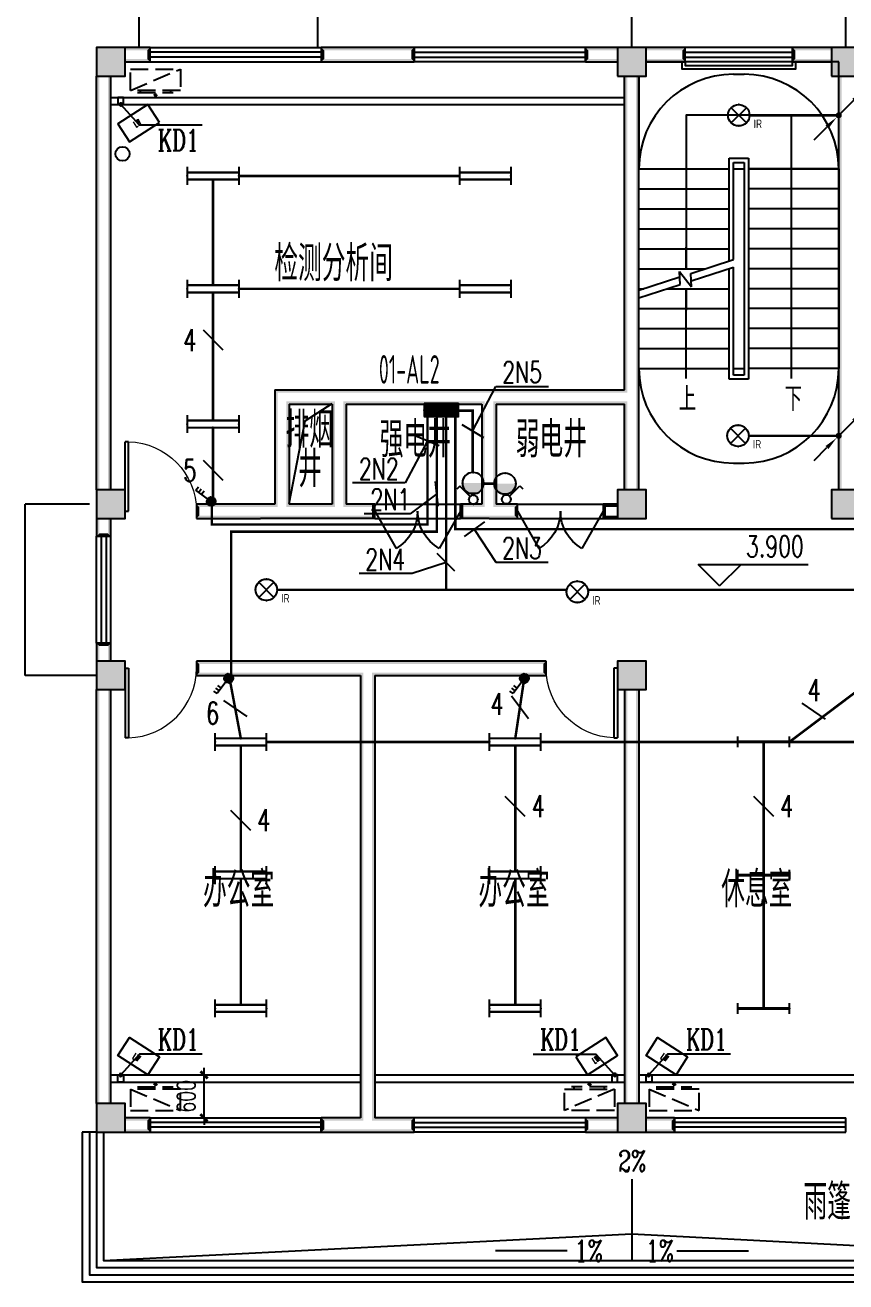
# Model space of a CAD drawing. Extents: x 6250600 to 6678662, y -692028 to -290561.
# Drawn here: x 6278412 to 6289912, y -453028 to -435415 of the extents above; entities that cross this region are included whole.
import ezdxf
from ezdxf.enums import TextEntityAlignment as Align

# ---------------------------------------------------------------- set-up
doc = ezdxf.new("R2010")
doc.units = 0
doc.header["$LTSCALE"] = 1000
doc.header["$MEASUREMENT"] = 0
doc.linetypes.add('DASH', pattern=[0.35, 0.25, -0.1])
doc.linetypes.add('DASHEDX2', pattern=[1.5, 1, -0.5])
doc.layers.get('0').update_dxf_attribs({"linetype": 'CONTINUOUS'})
doc.layers.get('Defpoints').update_dxf_attribs({"linetype": 'CONTINUOUS'})
for name, color, linetype in [('DIM-照明', 3, 'CONTINUOUS'), ('EQUIP-照明', 3, 'CONTINUOUS'), ('EQUIP-箱柜', 3, 'CONTINUOUS'), ('LWIRE', 4, 'CONTINUOUS'), ('PUB_HATCH', 8, 'CONTINUOUS'), ('SYST', 7, 'CONTINUOUS'), ('TEL_TEXT', 7, 'CONTINUOUS'), ('WIRE-照明', 1, 'CONTINUOUS'), ('建筑底图', 251, 'CONTINUOUS')]:
    doc.layers.add(name, color=color, linetype=linetype)
doc.styles.add('_TCH_AXIS', font='COMPLEX', dxfattribs={"bigfont": 'GBCBIG'})
doc.styles.add('_TCH_DIM', font='SIMPLEX', dxfattribs={"bigfont": 'GBCBIG'})
doc.styles.add('_TCH_DIM_T3_T3', font='SIMPLEX', dxfattribs={"width": 0.705882, "bigfont": 'GBCBIG'})
doc.styles.add('_TCH_LABEL', font='COMPLEX', dxfattribs={"bigfont": 'GBCBIG'})
doc.styles.add('_TEL_DIM', font='sceie.shx', dxfattribs={"width": 0.8, "height": 3.5, "bigfont": 'sceic.shx'})
doc.styles.add('DIM_FONT', font='SIMPLEX', dxfattribs={"width": 0.7, "bigfont": 'GBCBIG'})
doc.styles.add('SCEI', font='sceie.shx', dxfattribs={"width": 0.8, "height": 400, "bigfont": 'sceic.shx'})
doc.styles.add('schuco', font='sceie.shx', dxfattribs={"width": 0.7, "bigfont": 'sceic.shx'})
doc.styles.get("Standard").update_dxf_attribs({"font": 'GBENOR', "bigfont": 'GBCBIG'})
doc.dimstyles.new('_TCH_ARCH&&100$TCH&&100', dxfattribs={"dimtxt": 252.875, "dimasz": 100, "dimexe": 250, "dimexo": 300, "dimgap": 122.3125, "dimtad": 1, "dimdec": 0, "dimzin": 0, "dimdsep": 46, "dimtxsty": '_TCH_DIM_T3_T3', "dimblk": 'ARCHTICK', "dimcen": 0.09, "dimclrt": 7, "dimazin": 2, "dimtfac": 1, "dimtdec": 0, "dimtix": 1, "dimtmove": 2, "dimatfit": 3, "dimfxl": 0, "dimtolj": 1, "dimtzin": 0, "dimarcsym": 0})

# ---------------------------------------------------------------- blocks, each defined once
blk = doc.blocks.new('*X35')
at = {"color": 0}
for p, q in [((-250, 33), (-83, 200)), ((-250, 68), (-118, 200)), ((-250, 104), (-154, 200)), ((-250, 139), (-189, 200)), ((-250, 174), (-224, 200)), ((-247, 0), (-47, 200)), ((-212, 0), (-12, 200)), ((-177, 0), (23, 200)), ((-141, 0), (59, 200)), ((-106, 0), (94, 200)), ((-71, 0), (129, 200)), ((-35, 0), (165, 200)), ((0, 0), (200, 200)), ((35, 0), (235, 200)), ((71, 0), (250, 179)), ((106, 0), (250, 144)), ((141, 0), (250, 109)), ((177, 0), (250, 73)), ((212, 0), (250, 38)), ((247, 0), (250, 3))]:
    blk.add_line(p, q, dxfattribs=at)
blk = doc.blocks.new('$equip$00002943')
for p, q in [((-0.75, 0.6), (-0.75, 0)), ((0.75, 0.6), (-0.75, 0.6)), ((0.75, 0), (0.75, 0.6)), ((-0.75, 0), (0.75, 0))]:
    blk.add_line(p, q)
for points, const_width in [([(-0.75, 0.3), (0.75, 0.3)], 0.6), ([(-0.75, 0.6), (-0.75, 0), (0.75, 0), (0.75, 0.6), (-0.75, 0.6), (-0.75, 0)], 0.0667)]:
    blk.add_lwpolyline(points, dxfattribs=dict(const_width=const_width))
for p in [(0, 0.6), (-0.75, 0.3), (0, 0), (0.75, 0.3)]:
    blk.add_point(p)
at = {"xscale": 0.00300000000061118, "yscale": 0.00300000000061118, "zscale": 0.00300000000061118}
blk.add_blockref('*X35', (0, 0), dxfattribs=at)
at = {"color": 7, "style": '_TEL_DIM', "flags": 1}
for tag in ['A', 'REMARK']:
    blk.add_attdef(tag, text='', height=0.00002, dxfattribs=at).set_placement((0, 0), align=Align.MIDDLE_CENTER)
blk = doc.blocks.new('$equip$00001160')
for p, q in [((-1.2, 0.417), (-1.2, -0.417)), ((-1.2, 0.167), (1.2, 0.167)), ((1.2, 0.417), (1.2, -0.417)), ((-1.2, -0.167), (1.2, -0.167))]:
    blk.add_line(p, q)
at = {"const_width": 0.1}
for points in [[(-1.2, 0.167), (1.2, 0.167)], [(-1.2, -0.167), (1.2, -0.167)]]:
    blk.add_lwpolyline(points, dxfattribs=at)
at = {"layer": 'EQUIP-照明'}
for p in [(-1.2, 0), (0, 0.167), (1.2, 0), (0, -0.167)]:
    blk.add_point(p, dxfattribs=at)
at = {"layer": 'EQUIP-照明', "flags": 9}
blk.add_attdef('A', (0, 0), '', height=0.00002, dxfattribs=at)
blk = doc.blocks.new('$equip$00001964')
for p, q in [((0.147, 0.356), (0.625, 0.833)), ((0.399, 0.607), (0.54, 0.466)), ((0.512, 0.72), (0.653, 0.579)), ((0.625, 0.833), (0.766, 0.692))]:
    blk.add_line(p, q)
blk.add_circle((0, 0.208), 0.208)
for p in [(-0.208, 0.208), (0, 0.417), (0, 0), (0.208, 0.208)]:
    blk.add_point(p)
for points in [[(-0.18, 0.313), (0.18, 0.313), (-0.208, 0.208), (0.208, 0.208)], [(-0.18, 0.104), (0.18, 0.104), (-0.208, 0.208), (0.208, 0.208)], [(-0.104, 0.389), (0.104, 0.389), (-0.18, 0.313), (0.18, 0.313)], [(-0.104, 0.028), (0.104, 0.028), (-0.18, 0.104), (0.18, 0.104)], [(0, 0.417), (0, 0.417), (-0.104, 0.389), (0.104, 0.389)], [(0, 0), (0, 0), (-0.104, 0.028), (0.104, 0.028)]]:
    blk.add_solid(points)
at = {"layer": 'TEL_TEXT', "style": '_TEL_DIM', "flags": 1}
blk.add_attdef('A', text='', height=0.00002, dxfattribs=at).set_placement((0, 0), align=Align.MIDDLE_CENTER)
blk = doc.blocks.new('$equip$00002530')
for p, q in [((-0.354, 0.354), (0.354, -0.354)), ((0.354, 0.354), (-0.354, -0.354))]:
    blk.add_line(p, q)
at = {"const_width": 0.0667}
blk.add_lwpolyline([(0, 0.5, -1), (0, -0.5, -1), (0, 0.5, -2.479085)], format="xyb", dxfattribs=at)
blk.add_circle((0, 0), 0.5)
for p in [(-0.5, 0), (0, 0.5), (0.5, 0), (0, -0.5)]:
    blk.add_point(p)
at = {"color": 7, "style": '_TEL_DIM', "flags": 1}
blk.add_attdef('A', text='', height=0.00002, dxfattribs=at).set_placement((0, 0), align=Align.MIDDLE_CENTER)
at = {"color": 7, "style": '_TEL_DIM'}
blk.add_attdef('$TEXT$', text='', height=0.4, dxfattribs=at).set_placement((0.887, -0.396), align=Align.MIDDLE_CENTER)
blk = doc.blocks.new('$TelecSys$00000081')
for p, q in [((0.104, 0.104), (0.104, 0.104)), ((-1.15, -1.15), (-0.55, -0.55)), ((-0.104, -0.104), (-0.104, -0.104))]:
    blk.add_line(p, q)
at = {"const_width": 0.142}
blk.add_lwpolyline([(0.071, 0, 1), (-0.071, 0, 1)], format="xyb", close=True, dxfattribs=at)
blk.add_solid([(-0.62, -0.48), (-0.48, -0.62), (-0.1, -0.1)])
at = {"width": 0.8, "flags": 9}
blk.add_attdef('A', (0, 0), '', height=0.00002, rotation=180, dxfattribs=at)
blk = doc.blocks.new('$equip$00002829')
at = {"const_width": 0.0667}
blk.add_lwpolyline([(0.5, -0.005, -1.005334), (-0.5, 0, -0.989417), (0.5, 0, 0.846101)], format="xyb", dxfattribs=at)
blk.add_circle((0, 0), 0.5)
for p in [(0, 0.495), (0.5, 0), (-0.5, -0.005), (0, -0.505)]:
    blk.add_point(p)
for points in [[(0.433, -0.25), (-0.433, -0.25), (0.5, 0), (-0.5, 0)], [(0.25, -0.433), (-0.25, -0.433), (0.433, -0.25), (-0.433, -0.25)], [(0, -0.5), (0, -0.5), (0.25, -0.433), (-0.25, -0.433)]]:
    blk.add_solid(points)
at = {"color": 7, "style": '_TEL_DIM', "flags": 1}
for tag in ['A', 'REMARK']:
    blk.add_attdef(tag, text='', height=0.00002, dxfattribs=at).set_placement((0, 0), align=Align.MIDDLE_CENTER)
blk = doc.blocks.new('$equip$00001222')
for p, q in [((0.147, 0.356), (0.625, 0.833)), ((0.625, 0.833), (0.766, 0.692))]:
    blk.add_line(p, q)
blk.add_circle((0, 0.208), 0.208)
at = {"layer": 'EQUIP-照明'}
for p in [(-0.208, 0.208), (0, 0.417), (0, 0), (0.208, 0.208)]:
    blk.add_point(p, dxfattribs=at)
at = {"layer": 'EQUIP-照明', "flags": 9}
blk.add_attdef('A', (0, 0), '', height=0.00002, dxfattribs=at)
blk = doc.blocks.new('$TELECSYS$00000095')
blk.add_line((0.4, 0.4), (-0.4, -0.4))
at = {"width": 0.8}
blk.add_attdef('N', text='', height=1, dxfattribs=at).set_placement((-0.017, 1.056), align=Align.MIDDLE)
blk = doc.blocks.new('$TelecSys$00000152')
blk.add_blockref('$TELECSYS$00000095', (0, 0))
at = {"style": '_TEL_DIM', "width": 0.7}
blk.add_attdef('N', text='', height=0.875, dxfattribs=at).set_placement((-0.015, 0.924), align=Align.MIDDLE)
blk = doc.blocks.new('$TelecSys$00000079')
for p, q in [((0.7, 0.7), (0, 0)), ((0.104, 0.104), (0.104, 0.104)), ((-0.104, -0.104), (-0.104, -0.104))]:
    blk.add_line(p, q)
at = {"const_width": 0.142}
blk.add_lwpolyline([(-0.071, 0, 1), (0.071, 0, 1)], format="xyb", close=True, dxfattribs=at)
blk.add_solid([(0.63, 0.77), (0.77, 0.63), (1.15, 1.15)])
at = {"width": 0.8, "flags": 9}
blk.add_attdef('A', (0, 0), '', height=0.00002, dxfattribs=at)
blk = doc.blocks.new('A$C2E081725')
at = {"linetype": 'DASH'}
for p, q in [((700, 94), (0, 394)), ((600, 64), (100, 64)), ((138, 94), (138, 64)), ((350, 8), (327, 39)), ((350, 49), (350, 0)), ((350, 8), (373, 39)), ((563, 94), (563, 64))]:
    blk.add_line(p, q, dxfattribs=at)
blk.add_lwpolyline([(0, 394), (0, 94), (700, 94), (700, 394)], close=True, dxfattribs=at)
blk = doc.blocks.new('_ArchTick')
at = {"color": 0, "linetype": 'ByBlock', "const_width": 0.4}
blk.add_lwpolyline([(-0.5, -0.5), (0.5, 0.5)], dxfattribs=at)
blk = doc.blocks.new('*D130')
at = {"layer": 'Defpoints', "color": 0, "transparency": 16777216}
for p in [(6280645, -450128), (6280918, -450128), (6280645, -450728)]:
    blk.add_point(p, dxfattribs=at)
at = {"layer": '建筑底图', "color": 0, "lineweight": -2, "transparency": 16777216}
for p, q in [((6280918, -450128), (6280918, -450028)), ((6280918, -450728), (6280918, -450128)), ((6280945, -450128), (6281168, -450128)), ((6280918, -450728), (6280918, -450828)), ((6280945, -450728), (6281168, -450728))]:
    blk.add_line(p, q, dxfattribs=at)
at = {"layer": '建筑底图', "color": 0, "lineweight": -2, "transparency": 16777216, "xscale": 100, "yscale": 100, "zscale": 100}
for p, rotation in [((6280918, -450128), 270), ((6280918, -450728), 90)]:
    blk.add_blockref('_ArchTick', p, dxfattribs=dict(at, rotation=rotation))
at = {"layer": '建筑底图', "color": 7, "transparency": 16777216, "insert": (6280669, -450428), "char_height": 252.9, "attachment_point": 5, "rotation": 90, "style": '_TCH_DIM_T3_T3'}
blk.add_mtext('\\A1;600', dxfattribs=at)
blk = doc.blocks.new('$TCHSYS$WIN2D')
for p, q in [((-0.5, 0.5), (0.5, 0.5)), ((-0.5, 0.5), (-0.5, -0.5)), ((0.5, 0.5), (0.5, -0.5)), ((0.5, 0.167), (-0.5, 0.167)), ((0.5, -0.167), (-0.5, -0.167)), ((-0.5, -0.5), (0.5, -0.5))]:
    blk.add_line(p, q)
blk = doc.blocks.new('_FZH')
blk.add_lwpolyline([(-0.5, -0.5), (0.5, -0.5), (0.5, 0.5), (-0.5, 0.5)], close=True)
at = {"layer": 'PUB_HATCH'}
blk.add_solid([(-0.5, -0.5), (0.5, -0.5), (-0.5, 0.5), (0.5, 0.5)], dxfattribs=at)
blk = doc.blocks.new('$WINLIB2D$00000001')
at = {"color": 0}
for points in [[(-0.5, 0.5), (-0.5, -0.5)], [(-0.5, 0.5), (0.5, 0.5)], [(0.5, -0.5), (0.5, 0.5)], [(0.5, 0.1667), (-0.5, 0.1667)], [(0.5, -0.1667), (-0.5, -0.1667)], [(-0.5, -0.5), (0.5, -0.5)]]:
    blk.add_lwpolyline(points, dxfattribs=at)
blk = doc.blocks.new('$DorLib2D$00000231')
at = {"color": 0}
for p, q in [((-0.5, 0), (-0.25, 0.433)), ((0.5, 0), (0.25, 0.433))]:
    blk.add_line(p, q, dxfattribs=at)
for centre, start, end in [((-0.5, 0), 0, 60), ((0.5, 0), 120, 180)]:
    blk.add_arc(centre, 0.5, start, end, dxfattribs=at)
blk = doc.blocks.new('$DorLib2D$00000001')
for p, q in [((0.45, 0.975), (0.5, 0.975)), ((0.45, 0), (0.45, 0.975)), ((0.5, 0), (0.5, 0.975)), ((0.5, 0), (0.45, 0))]:
    blk.add_line(p, q)
at = {"lineweight": 13}
blk.add_arc((0.475, 0), 0.975, 91.4693, 180, dxfattribs=at)
blk = doc.blocks.new('$equip$00001159')
for p, q in [((-1.2, 0.25), (-1.2, -0.25)), ((-1.2, 0), (1.2, 0)), ((1.2, 0.25), (1.2, -0.25))]:
    blk.add_line(p, q)
at = {"const_width": 0.14}
blk.add_lwpolyline([(-1.2, 0), (1.2, 0)], dxfattribs=at)
at = {"layer": 'EQUIP-照明'}
for p in [(-1.2, 0), (0, 0), (1.2, 0)]:
    blk.add_point(p, dxfattribs=at)
at = {"layer": 'EQUIP-照明', "flags": 9}
blk.add_attdef('A', (0, 0), '', height=0.00002, dxfattribs=at)

msp = doc.modelspace()

# ---------------------------------------------------------------- hatches: boundary and pattern name
at = {"layer": '建筑底图'}
for points in [[(6279811.8, -435728.5), (6279411.8, -435728.5), (6279451.8, -435768.5), (6279771.8, -435768.5)], [(6279411.8, -435728.5), (6279411.8, -436128.5), (6279451.8, -436088.5), (6279451.8, -435768.5)], [(6279811.8, -436128.5), (6279811.8, -435728.5), (6279771.8, -435768.5), (6279771.8, -436088.5)], [(6279811.8, -435728.5), (6279811.8, -435768.5), (6280121.8, -435768.5), (6280161.8, -435728.5)], [(6280161.8, -435928.5), (6280161.8, -435728.5), (6280121.8, -435768.5), (6280121.8, -435888.5)], [(6283862.1, -435728.5), (6282561.8, -435728.5), (6282601.8, -435768.5), (6283822.1, -435768.5)], [(6282561.8, -435728.5), (6282561.8, -435928.5), (6282601.8, -435888.5), (6282601.8, -435768.5)], [(6283862.1, -435928.5), (6283862.1, -435728.5), (6283822.1, -435768.5), (6283822.1, -435888.5)], [(6286711.8, -435768.5), (6286711.8, -435728.5), (6286262.1, -435728.5), (6286302.1, -435768.5)], [(6286262.1, -435728.5), (6286262.1, -435928.5), (6286302.1, -435888.5), (6286302.1, -435768.5)], [(6287111.8, -435728.5), (6286711.8, -435728.5), (6286751.8, -435768.5), (6287071.8, -435768.5)], [(6286711.8, -435728.5), (6286711.8, -436128.5), (6286751.8, -436088.5), (6286751.8, -435768.5)], [(6287111.8, -436128.5), (6287111.8, -435728.5), (6287071.8, -435768.5), (6287071.8, -436088.5)], [(6287111.8, -435728.5), (6287111.8, -435768.5), (6287621.8, -435768.5), (6287661.8, -435728.5)], [(6287661.8, -435928.5), (6287661.8, -435728.5), (6287621.8, -435768.5), (6287621.8, -435888.5)], [(6289711.8, -435768.5), (6289711.8, -435728.5), (6289161.8, -435728.5), (6289201.8, -435768.5)], [(6289161.8, -435728.5), (6289161.8, -435928.5), (6289201.8, -435888.5), (6289201.8, -435768.5)], [(6290111.8, -435728.5), (6289711.8, -435728.5), (6289751.8, -435768.5), (6290071.8, -435768.5)], [(6289711.8, -435728.5), (6289711.8, -436128.5), (6289751.8, -436088.5), (6289751.8, -435768.5)], [(6279811.8, -435888.5), (6279811.8, -435928.5), (6280161.8, -435928.5), (6280121.8, -435888.5)], [(6282561.8, -435928.5), (6283862.1, -435928.5), (6283822.1, -435888.5), (6282601.8, -435888.5)], [(6286711.8, -435928.5), (6286711.8, -435888.5), (6286302.1, -435888.5), (6286262.1, -435928.5)], [(6287111.8, -435888.5), (6287111.8, -435928.5), (6287661.8, -435928.5), (6287621.8, -435888.5)], [(6289711.8, -435928.5), (6289711.8, -435888.5), (6289201.8, -435888.5), (6289161.8, -435928.5)], [(6279411.8, -436128.5), (6279811.8, -436128.5), (6279771.8, -436088.5), (6279451.8, -436088.5)], [(6286711.8, -436128.5), (6287111.8, -436128.5), (6287071.8, -436088.5), (6286751.8, -436088.5)], [(6289711.8, -436128.5), (6290111.8, -436128.5), (6290071.8, -436088.5), (6289751.8, -436088.5)], [(6279451.8, -436128.5), (6279411.8, -436128.5), (6279411.8, -441928.5), (6279451.8, -441928.5)], [(6279611.8, -436128.5), (6279571.8, -436128.5), (6279571.8, -441928.5), (6279611.8, -441928.5)], [(6286851.8, -436128.5), (6286811.8, -436128.5), (6286811.8, -440528.4), (6286851.8, -440568.4)], [(6287011.8, -436128.5), (6286971.8, -436128.5), (6286971.8, -440628.4), (6287011.8, -440628.4)], [(6289851.8, -436128.5), (6289811.8, -436128.5), (6289811.8, -439528.5), (6289851.8, -439528.5)], [(6289811.8, -441928.5), (6289851.8, -441928.5), (6289851.8, -439528.5), (6289811.8, -439528.5)], [(6281911.8, -440528.4), (6281911.8, -442128.5), (6281951.8, -442168.5), (6281951.8, -440568.4)], [(6281911.8, -440528.4), (6282811.8, -440528.4), (6282811.8, -440568.4), (6281951.8, -440568.4)], [(6282811.8, -440528.4), (6284911.8, -440528.4), (6284911.8, -440568.4), (6282811.8, -440568.4)], [(6284911.8, -440528.4), (6286811.8, -440528.4), (6286851.8, -440568.4), (6284911.8, -440568.4)], [(6286971.8, -441928.5), (6287011.8, -441928.5), (6287011.8, -440628.4), (6286971.8, -440628.4)], [(6282111.8, -440728.4), (6282111.8, -442128.5), (6282071.8, -442168.5), (6282071.8, -440688.4)], [(6282111.8, -440728.4), (6282711.8, -440728.4), (6282751.8, -440688.4), (6282071.8, -440688.4)], [(6282711.8, -440728.4), (6282711.8, -442128.5), (6282751.8, -442168.5), (6282751.8, -440688.4)], [(6282911.8, -440728.4), (6284811.8, -440728.4), (6284851.8, -440688.4), (6282871.8, -440688.4)], [(6282911.8, -440728.4), (6282911.8, -442128.5), (6282871.8, -442168.5), (6282871.8, -440688.4)], [(6284811.8, -440728.4), (6284811.8, -442128.5), (6284851.8, -442168.5), (6284851.8, -440688.4)], [(6285011.8, -440728.4), (6286811.8, -440728.4), (6286851.8, -440688.4), (6284971.8, -440688.4)], [(6285011.8, -440728.4), (6285011.8, -442128.5), (6284971.8, -442168.5), (6284971.8, -440688.4)], [(6286811.8, -441928.5), (6286851.8, -441928.5), (6286851.8, -440688.4), (6286811.8, -440728.4)], [(6279811.8, -441928.5), (6279411.8, -441928.5), (6279451.8, -441968.5), (6279771.8, -441968.5)], [(6279411.8, -441928.5), (6279411.8, -442328.5), (6279451.8, -442288.5), (6279451.8, -441968.5)], [(6279811.8, -442328.5), (6279811.8, -441928.5), (6279771.8, -441968.5), (6279771.8, -442288.5)], [(6287111.8, -441928.5), (6286711.8, -441928.5), (6286751.8, -441968.5), (6287071.8, -441968.5)], [(6286711.8, -441928.5), (6286711.8, -442328.5), (6286751.8, -442288.5), (6286751.8, -441968.5)], [(6287111.8, -442328.5), (6287111.8, -441928.5), (6287071.8, -441968.5), (6287071.8, -442288.5)], [(6290111.8, -441928.5), (6289711.8, -441928.5), (6289751.8, -441968.5), (6290071.8, -441968.5)], [(6289711.8, -441928.5), (6289711.8, -442328.5), (6289751.8, -442288.5), (6289751.8, -441968.5)], [(6281711.8, -442128.5), (6280811.8, -442128.5), (6280851.8, -442168.5), (6281711.8, -442168.5)], [(6280811.8, -442128.5), (6280811.8, -442328.5), (6280851.8, -442288.5), (6280851.8, -442168.5)], [(6281911.8, -442128.5), (6281711.8, -442128.5), (6281711.8, -442168.5), (6281951.8, -442168.5)], [(6282711.8, -442128.5), (6282111.8, -442128.5), (6282071.8, -442168.5), (6282751.8, -442168.5)], [(6283311.9, -442128.5), (6282911.8, -442128.5), (6282871.8, -442168.5), (6283311.9, -442168.5)], [(6283311.9, -442328.5), (6283311.9, -442128.5), (6283271.9, -442128.5), (6283271.9, -442328.5)], [(6284811.8, -442128.5), (6284511.9, -442128.5), (6284511.9, -442168.5), (6284851.8, -442168.5)], [(6284511.9, -442328.5), (6284511.9, -442128.5), (6284551.9, -442128.5), (6284551.9, -442328.5)], [(6285311.9, -442128.5), (6285011.8, -442128.5), (6284971.8, -442168.5), (6285271.9, -442168.5)], [(6285311.9, -442328.5), (6285311.9, -442128.5), (6285271.9, -442168.5), (6285271.9, -442288.5)], [(6286711.8, -442168.5), (6286711.8, -442128.5), (6286511.9, -442128.5), (6286551.9, -442168.5)], [(6286511.9, -442128.5), (6286511.9, -442328.5), (6286551.9, -442288.5), (6286551.9, -442168.5)], [(6279411.8, -442328.5), (6279811.8, -442328.5), (6279771.8, -442288.5), (6279451.8, -442288.5)], [(6279451.8, -442328.5), (6279411.8, -442328.5), (6279411.8, -442578.5), (6279451.8, -442538.5)], [(6279611.8, -442328.5), (6279571.8, -442328.5), (6279571.8, -442538.5), (6279611.8, -442578.5)], [(6280811.8, -442328.5), (6281711.8, -442328.5), (6281711.8, -442288.5), (6280851.8, -442288.5)], [(6282011.8, -442328.5), (6281711.8, -442328.5), (6281711.8, -442288.5), (6282011.8, -442288.5)], [(6282811.8, -442328.5), (6282011.8, -442328.5), (6282011.8, -442288.5), (6282811.8, -442288.5)], [(6283311.9, -442328.5), (6282811.8, -442328.5), (6282811.8, -442288.5), (6283311.9, -442288.5)], [(6284911.8, -442328.5), (6284511.9, -442328.5), (6284511.9, -442288.5), (6284911.8, -442288.5)], [(6284911.8, -442328.5), (6285311.9, -442328.5), (6285271.9, -442288.5), (6284911.8, -442288.5)], [(6286711.8, -442328.5), (6286711.8, -442288.5), (6286551.9, -442288.5), (6286511.9, -442328.5)], [(6286711.8, -442328.5), (6287111.8, -442328.5), (6287071.8, -442288.5), (6286751.8, -442288.5)], [(6289711.8, -442328.5), (6290111.8, -442328.5), (6290071.8, -442288.5), (6289751.8, -442288.5)], [(6279411.8, -442578.5), (6279611.8, -442578.5), (6279571.8, -442538.5), (6279451.8, -442538.5)], [(6279611.8, -444078.5), (6279411.8, -444078.5), (6279451.8, -444118.5), (6279571.8, -444118.5)], [(6279411.8, -444328.5), (6279451.8, -444328.5), (6279451.8, -444118.5), (6279411.8, -444078.5)], [(6279571.8, -444328.5), (6279611.8, -444328.5), (6279611.8, -444078.5), (6279571.8, -444118.5)], [(6279811.8, -444328.5), (6279411.8, -444328.5), (6279451.8, -444368.5), (6279771.8, -444368.5)], [(6279411.8, -444328.5), (6279411.8, -444728.5), (6279451.8, -444688.5), (6279451.8, -444368.5)], [(6279811.8, -444728.5), (6279811.8, -444328.5), (6279771.8, -444368.5), (6279771.8, -444688.5)], [(6283211.8, -444328.5), (6280811.8, -444328.5), (6280851.8, -444368.5), (6283211.8, -444368.5)], [(6280811.8, -444328.5), (6280811.8, -444528.5), (6280851.8, -444488.5), (6280851.8, -444368.5)], [(6285711.8, -444328.5), (6283211.8, -444328.5), (6283211.8, -444368.5), (6285671.8, -444368.5)], [(6285711.8, -444528.5), (6285711.8, -444328.5), (6285671.8, -444368.5), (6285671.8, -444488.5)], [(6287111.8, -444328.5), (6286711.8, -444328.5), (6286751.8, -444368.5), (6287071.8, -444368.5)], [(6286711.8, -444328.5), (6286711.8, -444728.5), (6286751.8, -444688.5), (6286751.8, -444368.5)], [(6287111.8, -444728.5), (6287111.8, -444328.5), (6287071.8, -444368.5), (6287071.8, -444688.5)], [(6280811.8, -444528.5), (6283111.8, -444528.5), (6283151.8, -444488.5), (6280851.8, -444488.5)], [(6283111.8, -444528.5), (6283111.8, -450728.5), (6283151.8, -450768.5), (6283151.8, -444488.5)], [(6283311.8, -444528.5), (6285711.8, -444528.5), (6285671.8, -444488.5), (6283271.8, -444488.5)], [(6283311.8, -444528.5), (6283311.8, -450728.5), (6283271.8, -450768.5), (6283271.8, -444488.5)], [(6279411.8, -444728.5), (6279811.8, -444728.5), (6279771.8, -444688.5), (6279451.8, -444688.5)], [(6279451.8, -444728.5), (6279411.8, -444728.5), (6279411.8, -450528.5), (6279451.8, -450528.5)], [(6279611.8, -444728.5), (6279571.8, -444728.5), (6279571.8, -450528.5), (6279611.8, -450528.5)], [(6286711.8, -444728.5), (6287111.8, -444728.5), (6287071.8, -444688.5), (6286751.8, -444688.5)], [(6286811.8, -450528.5), (6286851.8, -450528.5), (6286851.8, -444728.5), (6286811.8, -444728.5)], [(6286971.8, -450528.5), (6287011.8, -450528.5), (6287011.8, -444728.5), (6286971.8, -444728.5)], [(6279811.8, -450528.5), (6279411.8, -450528.5), (6279451.8, -450568.5), (6279771.8, -450568.5)], [(6279411.8, -450528.5), (6279411.8, -450928.5), (6279451.8, -450888.5), (6279451.8, -450568.5)], [(6279811.8, -450928.5), (6279811.8, -450528.5), (6279771.8, -450568.5), (6279771.8, -450888.5)], [(6287111.8, -450528.5), (6286711.8, -450528.5), (6286751.8, -450568.5), (6287071.8, -450568.5)], [(6286711.8, -450528.5), (6286711.8, -450928.5), (6286751.8, -450888.5), (6286751.8, -450568.5)], [(6287111.8, -450928.5), (6287111.8, -450528.5), (6287071.8, -450568.5), (6287071.8, -450888.5)], [(6279411.8, -450928.5), (6279811.8, -450928.5), (6279771.8, -450888.5), (6279451.8, -450888.5)], [(6279811.8, -450728.5), (6279811.8, -450768.5), (6280121.8, -450768.5), (6280161.8, -450728.5)], [(6279811.8, -450888.5), (6279811.8, -450928.5), (6280161.8, -450928.5), (6280121.8, -450888.5)], [(6280161.8, -450928.5), (6280161.8, -450728.5), (6280121.8, -450768.5), (6280121.8, -450888.5)], [(6283111.8, -450728.5), (6282561.8, -450728.5), (6282601.8, -450768.5), (6283151.8, -450768.5)], [(6282561.8, -450728.5), (6282561.8, -450928.5), (6282601.8, -450888.5), (6282601.8, -450768.5)], [(6282561.8, -450928.5), (6283211.8, -450928.5), (6283211.8, -450888.5), (6282601.8, -450888.5)], [(6283211.8, -450928.5), (6283861.8, -450928.5), (6283821.8, -450888.5), (6283211.8, -450888.5)], [(6283861.8, -450728.5), (6283311.8, -450728.5), (6283271.8, -450768.5), (6283821.8, -450768.5)], [(6283861.8, -450928.5), (6283861.8, -450728.5), (6283821.8, -450768.5), (6283821.8, -450888.5)], [(6286711.8, -450768.5), (6286711.8, -450728.5), (6286261.8, -450728.5), (6286301.8, -450768.5)], [(6286261.8, -450728.5), (6286261.8, -450928.5), (6286301.8, -450888.5), (6286301.8, -450768.5)], [(6286711.8, -450928.5), (6286711.8, -450888.5), (6286301.8, -450888.5), (6286261.8, -450928.5)], [(6286711.8, -450928.5), (6287111.8, -450928.5), (6287071.8, -450888.5), (6286751.8, -450888.5)], [(6287111.8, -450728.5), (6287111.8, -450768.5), (6287471.8, -450768.5), (6287511.8, -450728.5)], [(6287111.8, -450888.5), (6287111.8, -450928.5), (6287511.8, -450928.5), (6287471.8, -450888.5)], [(6287511.8, -450928.5), (6287511.8, -450728.5), (6287471.8, -450768.5), (6287471.8, -450888.5)]]:
    msp.add_hatch(color=256, dxfattribs=at).paths.add_polyline_path(points)

# ---------------------------------------------------------------- linework, layer by layer
at = {"layer": 'DIM-照明'}
for p, q in [((6284530.9, -441014.4), (6284832.1, -441192.7)), ((6284211.8, -441310.1), (6283888.4, -441176.3)), ((6284199.9, -442158.7), (6284160.3, -441811)), ((6284846.1, -442376), (6284564.2, -442583.4)), ((6284433.8, -443068.2), (6284186.4, -442820.7))]:
    msp.add_line(p, q, dxfattribs=at)
for points in [[(6284681.5, -441103.6), (6285009.1, -440478.2)], [(6285009.1, -440478.2), (6285744.1, -440478.2)], [(6284050.1, -441243.2), (6283735.3, -441831.5)], [(6283735.3, -441831.5), (6283000.3, -441831.5)], [(6284180.1, -441984.9), (6283807.1, -442263.3)], [(6283807.1, -442263.3), (6283162.1, -442263.3)], [(6284705.1, -442479.7), (6285007.2, -442943.2)], [(6284310.1, -442944.4), (6283835.5, -443102.5)], [(6285007.2, -442943.2), (6285742.2, -442943.2)], [(6283835.5, -443102.5), (6283090.5, -443102.5)]]:
    msp.add_lwpolyline(points, dxfattribs=at)
at = {"layer": 'WIRE-照明', "color": 1, "const_width": 35}
for points in [[(6288561.8, -436678.5), (6289811.8, -436678.5)], [(6281394.1, -437528.4), (6284496.5, -437528.4)], [(6281044, -439060.2), (6281044, -437578.4)], [(6281404, -439110.2), (6284496.5, -439110.2)], [(6281044, -440956.2), (6281044, -439160.2)], [(6281044, -442034.5), (6281044, -441056.2)], [(6289811.8, -441170.5), (6288550.8, -441170.5)], [(6284811.9, -441842.5), (6284811.8, -441842.5)], [(6284986.7, -441842.5), (6284845.9, -441842.5)], [(6281941.8, -443328.5), (6286001.8, -443328.5)], [(6286301.8, -443328.5), (6290361.8, -443328.5)], [(6281298.7, -444522.3), (6281298.7, -444519.7)]]:
    msp.add_lwpolyline(points, dxfattribs=at)
at = {"layer": 'WIRE-照明', "const_width": 35}
for points in [[(6284681.5, -441692.2), (6284681.5, -440818.5), (6284457.5, -440818.5)], [(6284050.1, -440899.5), (6284050.1, -442413.1), (6281027.7, -442413.1), (6281027.7, -442153.5)], [(6284180.1, -440899.5), (6284180.1, -442514.6), (6281298.7, -442514.6), (6281298.7, -444519.7)], [(6284310.1, -440899.5), (6284310.1, -443328.5)], [(6284440.1, -440899.5), (6284440.1, -442479.7), (6292499.6, -442479.7), (6292499.6, -442127.6)], [(6289120.3, -445461.8), (6290304.1, -444569.6)], [(6281433.9, -445411.8), (6281287.1, -444628.4)], [(6285279.5, -445411.8), (6285396.5, -444628.4)], [(6281433.9, -445511.8), (6281433.9, -447278.5)], [(6284919.5, -445461.8), (6281793.9, -445461.8)], [(6285279.5, -445511.8), (6285279.5, -447278.5)], [(6288400.3, -445461.8), (6285639.5, -445461.8)], [(6288760.3, -445461.8), (6288760.3, -447328.5)], [(6291963.3, -445461.8), (6289120.3, -445461.8)], [(6281433.9, -447378.5), (6281433.9, -449145.1)], [(6285279.5, -447378.5), (6285279.5, -449145.1)], [(6288760.3, -447328.5), (6288760.3, -449195.1)]]:
    msp.add_lwpolyline(points, dxfattribs=at)
at = {"layer": 'WIRE-照明', "color": 0, "const_width": 35}
msp.add_lwpolyline([(6281287.1, -444628.4), (6281286.7, -444626.2)], dxfattribs=at)
at = {"layer": '建筑底图'}
for p, q in [((6280011.8, -435728.5), (6280011.8, -434728.5)), ((6282511.8, -435728.5), (6282511.8, -434728.5)), ((6286911.8, -435728.5), (6286911.8, -434728.5)), ((6289911.8, -435728.5), (6289911.8, -434728.5)), ((6280161.8, -435728.5), (6279811.8, -435728.5)), ((6280161.8, -435928.5), (6280161.8, -435728.5)), ((6283862.1, -435728.5), (6282561.8, -435728.5)), ((6282561.8, -435728.5), (6282561.8, -435928.5)), ((6283862.1, -435928.5), (6283862.1, -435728.5)), ((6286711.8, -435728.5), (6286262.1, -435728.5)), ((6286262.1, -435728.5), (6286262.1, -435928.5)), ((6287661.8, -435728.5), (6287111.8, -435728.5)), ((6287661.8, -435928.5), (6287661.8, -435728.5)), ((6289711.8, -435728.5), (6289161.8, -435728.5)), ((6289161.8, -435728.5), (6289161.8, -435928.5)), ((6279811.8, -435928.5), (6280161.8, -435928.5)), ((6282561.8, -435928.5), (6283862.1, -435928.5)), ((6286262.1, -435928.5), (6286711.8, -435928.5)), ((6289811.8, -435928.5), (6287111.8, -435928.5)), ((6287111.8, -435928.5), (6287661.8, -435928.5)), ((6289711.8, -435928.5), (6287111.8, -435928.5)), ((6289161.8, -435928.5), (6289711.8, -435928.5)), ((6289811.8, -437328.5), (6289811.8, -435928.5)), ((6288336.8, -436103.5), (6288486.8, -436103.5)), ((6279411.8, -441928.5), (6279411.8, -436128.5)), ((6279611.8, -441928.5), (6279611.8, -436128.5)), ((6286811.8, -440528.4), (6286811.8, -436128.5)), ((6287011.8, -436128.5), (6287011.8, -437328.5)), ((6287011.8, -440628.4), (6287011.8, -436128.5)), ((6287011.8, -436128.5), (6287011.8, -437428.5)), ((6289811.8, -439528.5), (6289811.8, -436128.5)), ((6289811.8, -437428.5), (6289811.8, -436128.5)), ((6279611.8, -436428.5), (6286811.8, -436428.5)), ((6279611.8, -436428.5), (6286811.8, -436428.5)), ((6279611.8, -436528.5), (6286811.8, -436528.5)), ((6279611.8, -436528.5), (6286811.8, -436528.5)), ((6288276.8, -438719.5), (6288276.8, -437278.5)), ((6288276.8, -437278.5), (6288546.8, -437278.5)), ((6288336.8, -438700), (6288336.8, -437338.5)), ((6288336.8, -437338.5), (6288486.8, -437338.5)), ((6288486.8, -437338.5), (6288486.8, -440318.5)), ((6288546.8, -437278.5), (6288546.8, -440378.5)), ((6287011.8, -439131.8), (6287011.8, -437428.5)), ((6287011.8, -437428.5), (6288276.8, -437428.5)), ((6287011.8, -437428.5), (6288276.8, -437428.5)), ((6288336.8, -438700), (6288336.8, -437428.5)), ((6288336.8, -437428.5), (6288486.8, -437428.5)), ((6288486.8, -437428.5), (6288486.8, -440228.5)), ((6289811.8, -437428.5), (6288546.8, -437428.5)), ((6288546.8, -437428.5), (6289811.8, -437428.5)), ((6289811.8, -437428.5), (6289811.8, -440228.5)), ((6287011.8, -437708.5), (6288276.8, -437708.5)), ((6289811.8, -437708.5), (6288546.8, -437708.5)), ((6287011.8, -437988.5), (6288276.8, -437988.5)), ((6289811.8, -437988.5), (6288546.8, -437988.5)), ((6287011.8, -438268.5), (6288276.8, -438268.5)), ((6289811.8, -438268.5), (6288546.8, -438268.5)), ((6287011.8, -438548.5), (6288276.8, -438548.5)), ((6289811.8, -438548.5), (6288546.8, -438548.5)), ((6287738, -438895.1), (6288336.8, -438700)), ((6287011.8, -438828.5), (6287942.5, -438828.5)), ((6287591.6, -439048), (6287582.1, -438869.8)), ((6287582.1, -438869.8), (6287747.9, -439081.6)), ((6287747.9, -439081.6), (6287738, -438895.1)), ((6287743.5, -438998.5), (6288336.8, -438805.1)), ((6288265.2, -438828.5), (6288276.8, -438828.5)), ((6288276.8, -440378.5), (6288276.8, -438824.7)), ((6288336.8, -440228.5), (6288336.8, -438805.1)), ((6288336.8, -440318.5), (6288336.8, -438805.1)), ((6289811.8, -438828.5), (6288546.8, -438828.5)), ((6287011.8, -439131.8), (6287586.1, -438944.6)), ((6287011.8, -439668.5), (6287011.8, -438945.9)), ((6287011.8, -439237), (6287591.6, -439048)), ((6287011.8, -439108.5), (6287083.3, -439108.5)), ((6287011.8, -440228.5), (6287011.8, -439237)), ((6287406.1, -439108.5), (6288276.8, -439108.5)), ((6289811.8, -439108.5), (6288546.8, -439108.5)), ((6287011.8, -439388.5), (6288276.8, -439388.5)), ((6289811.8, -439388.5), (6288546.8, -439388.5)), ((6289811.8, -441928.5), (6289811.8, -439528.5)), ((6287011.8, -439668.5), (6288276.8, -439668.5)), ((6289811.8, -439668.5), (6288546.8, -439668.5)), ((6287011.8, -439948.5), (6288276.8, -439948.5)), ((6289811.8, -439948.5), (6288546.8, -439948.5)), ((6287011.8, -440228.5), (6288276.8, -440228.5)), ((6288336.8, -440228.5), (6288486.8, -440228.5)), ((6288486.8, -440318.5), (6288336.8, -440318.5)), ((6289811.8, -440228.5), (6288546.8, -440228.5)), ((6288546.8, -440378.5), (6288276.8, -440378.5)), ((6281911.8, -440528.4), (6281911.8, -442128.5)), ((6281911.8, -440528.4), (6282811.8, -440528.4)), ((6282811.8, -440528.4), (6284911.8, -440528.4)), ((6284911.8, -440528.4), (6286811.8, -440528.4)), ((6287011.8, -441928.5), (6287011.8, -440628.4)), ((6282111.8, -440728.4), (6282111.8, -442128.5)), ((6282111.8, -440728.4), (6282711.8, -440728.4)), ((6282711.8, -440728.4), (6282711.8, -442128.5)), ((6282911.8, -440728.4), (6284811.8, -440728.4)), ((6282911.8, -440728.4), (6282911.8, -442128.5)), ((6284811.8, -440728.4), (6284811.8, -442128.5)), ((6285011.8, -440728.4), (6286811.8, -440728.4)), ((6285011.8, -440728.4), (6285011.8, -442128.5)), ((6286811.8, -441928.5), (6286811.8, -440728.4)), ((6288336.8, -441553.5), (6288486.8, -441553.5)), ((6278411.8, -444528.5), (6278411.8, -442128.5)), ((6279311.8, -442128.5), (6278411.8, -442128.5)), ((6281711.8, -442128.5), (6280811.8, -442128.5)), ((6280811.8, -442128.5), (6280811.8, -442328.5)), ((6281911.8, -442128.5), (6281711.8, -442128.5)), ((6282711.8, -442128.5), (6282111.8, -442128.5)), ((6283311.9, -442128.5), (6282911.8, -442128.5)), ((6283311.9, -442128.5), (6284511.9, -442128.5)), ((6283311.9, -442328.5), (6283311.9, -442128.5)), ((6284811.8, -442128.5), (6284511.9, -442128.5)), ((6284511.9, -442328.5), (6284511.9, -442128.5)), ((6285311.9, -442128.5), (6285011.8, -442128.5)), ((6285311.9, -442128.5), (6286511.9, -442128.5)), ((6285311.9, -442328.5), (6285311.9, -442128.5)), ((6286711.8, -442128.5), (6286511.9, -442128.5)), ((6286511.9, -442128.5), (6286511.9, -442328.5)), ((6279411.8, -442328.5), (6279411.8, -442578.5)), ((6279611.8, -442578.5), (6279611.8, -442328.5)), ((6280811.8, -442328.5), (6281711.8, -442328.5)), ((6282011.8, -442328.5), (6281711.8, -442328.5)), ((6282811.8, -442328.5), (6282011.8, -442328.5)), ((6283311.9, -442328.5), (6282811.8, -442328.5)), ((6283311.9, -442328.5), (6284511.9, -442328.5)), ((6284911.8, -442328.5), (6284511.9, -442328.5)), ((6284911.8, -442328.5), (6285311.9, -442328.5)), ((6285311.9, -442328.5), (6286511.9, -442328.5)), ((6286511.9, -442328.5), (6286711.8, -442328.5)), ((6279411.8, -442578.5), (6279611.8, -442578.5)), ((6288142.6, -443274.3), (6287842.6, -442974.3)), ((6287842.6, -442974.3), (6289382.8, -442974.3)), ((6288142.6, -443274.3), (6288442.6, -442974.3)), ((6279611.8, -444078.5), (6279411.8, -444078.5)), ((6279411.8, -444078.5), (6279411.8, -444328.5)), ((6279611.8, -444328.5), (6279611.8, -444078.5)), ((6283211.8, -444328.5), (6280811.8, -444328.5)), ((6280811.8, -444328.5), (6280811.8, -444528.5)), ((6285711.8, -444328.5), (6283211.8, -444328.5)), ((6285711.8, -444528.5), (6285711.8, -444328.5)), ((6279411.8, -444528.5), (6278411.8, -444528.5)), ((6279311.8, -444528.5), (6278411.8, -444528.5)), ((6280811.8, -444528.5), (6283111.8, -444528.5)), ((6283111.8, -444528.5), (6283111.8, -450728.5)), ((6283311.8, -444528.5), (6285711.8, -444528.5)), ((6283311.8, -444528.5), (6283311.8, -450728.5)), ((6279411.8, -450528.5), (6279411.8, -444728.5)), ((6279611.8, -450528.5), (6279611.8, -444728.5)), ((6286811.8, -444728.5), (6286811.8, -450528.5)), ((6287011.8, -444728.5), (6287011.8, -450528.5)), ((6279611.8, -450128.5), (6283111.8, -450128.5)), ((6283311.8, -450128.5), (6286811.8, -450128.5)), ((6287011.8, -450128.5), (6290411.8, -450128.5)), ((6279611.8, -450228.5), (6283111.8, -450228.5)), ((6283311.8, -450228.5), (6286811.8, -450228.5)), ((6287011.8, -450228.5), (6290411.8, -450228.5)), ((6280161.8, -450728.5), (6279811.8, -450728.5)), ((6280161.8, -450928.5), (6280161.8, -450728.5)), ((6283111.8, -450728.5), (6282561.8, -450728.5)), ((6282561.8, -450728.5), (6282561.8, -450928.5)), ((6283861.8, -450728.5), (6283311.8, -450728.5)), ((6283861.8, -450928.5), (6283861.8, -450728.5)), ((6286711.8, -450728.5), (6286261.8, -450728.5)), ((6286261.8, -450728.5), (6286261.8, -450928.5)), ((6287511.8, -450728.5), (6287111.8, -450728.5)), ((6287511.8, -450928.5), (6287511.8, -450728.5)), ((6279411.8, -450928.5), (6279211.8, -450928.5)), ((6279811.8, -450928.5), (6280161.8, -450928.5)), ((6282561.8, -450928.5), (6283211.8, -450928.5)), ((6283211.8, -450928.5), (6283861.8, -450928.5)), ((6286261.8, -450928.5), (6286711.8, -450928.5)), ((6287111.8, -450928.5), (6287511.8, -450928.5)), ((6279511.8, -452728.5), (6286911.8, -452355.3)), ((6286911.8, -452355.3), (6286911.8, -452728.5)), ((6286911.8, -452355.3), (6294111.8, -452728.5))]:
    msp.add_line(p, q, dxfattribs=at)
for points in [[(6287611.8, -435928.5), (6287611.8, -436028.5), (6289211.8, -436028.5), (6289211.8, -435928.5)], [(6287661.8, -435928.5), (6287661.8, -435978.5), (6289161.8, -435978.5), (6289161.8, -435928.5)], [(6280894.4, -436818.4), (6280013.4, -436818.4), (6279751.8, -436528.5)], [(6289149.3, -440368.5), (6289149.3, -436678.5), (6287674.3, -436678.5), (6287674.3, -438828.5), (6287674.3, -438528.5)], [(6287674.3, -440368.5), (6287674.3, -439108.5), (6287674.3, -439408.5)], [(6282111.8, -442118.9), (6282337.1, -440961.9), (6282711.8, -440718.8)], [(6280894.4, -449838.6), (6280013.4, -449838.6), (6279751.8, -450128.5)], [(6285529.1, -449838.6), (6286410.2, -449838.6), (6286671.8, -450128.5)], [(6288294.4, -449838.6), (6287413.4, -449838.6), (6287151.8, -450128.5)], [(6279211.8, -450928.5), (6279211.8, -453028.5), (6297711.8, -453028.5), (6297711.8, -450928.5)], [(6279311.8, -450928.5), (6279311.8, -452928.5), (6297611.8, -452928.5), (6297611.8, -450928.5)], [(6279411.8, -450928.5), (6279411.8, -452828.5), (6297511.8, -452828.5), (6297511.8, -450928.5)], [(6279511.8, -450928.5), (6279511.8, -452728.5), (6297411.8, -452728.5), (6297411.8, -450928.5)], [(6286911.8, -451587.7), (6286911.8, -452155.3), (6286911.8, -452355.3)], [(6286007.2, -452592.2), (6285304.5, -452592.2), (6285004.5, -452592.2)], [(6287545.1, -452592.2), (6288247.8, -452592.2), (6288547.8, -452592.2)]]:
    msp.add_lwpolyline(points, dxfattribs=at)
for points in [[(6279791.8, -436428.5), (6279711.8, -436428.5), (6279711.8, -436528.5), (6279791.8, -436528.5)], [(6280294.6, -436780.9), (6280132.5, -436528.5), (6279711.8, -436798.7), (6279873.9, -437051.1)], [(6280294.6, -449876.1), (6280132.5, -450128.5), (6279711.8, -449858.2), (6279873.9, -449605.8)], [(6286129, -449876.1), (6286291.1, -450128.5), (6286711.8, -449858.2), (6286549.6, -449605.8)], [(6287694.6, -449876.1), (6287532.5, -450128.5), (6287111.8, -449858.2), (6287273.9, -449605.8)], [(6279791.8, -450228.5), (6279711.8, -450228.5), (6279711.8, -450128.5), (6279791.8, -450128.5)], [(6286631.8, -450228.5), (6286711.8, -450228.5), (6286711.8, -450128.5), (6286631.8, -450128.5)], [(6287191.8, -450228.5), (6287111.8, -450228.5), (6287111.8, -450128.5), (6287191.8, -450128.5)]]:
    msp.add_lwpolyline(points, close=True, dxfattribs=at)
for points in [[(6279765.2, -436543.3, 1), (6279738.4, -436513.6, 1)], [(6279765.2, -450113.6, 1), (6279738.4, -450143.3, 1)], [(6286658.4, -450113.6, 1), (6286685.2, -450143.3, 1)], [(6287165.2, -450113.6, 1), (6287138.4, -450143.3, 1)]]:
    msp.add_lwpolyline(points, format="xyb", close=True, dxfattribs=at)
msp.add_circle((6279776.1, -437219.1), 100, dxfattribs=at)
for centre, start, end in [((6288336.8, -437428.5), 90, 180), ((6288486.8, -437428.5), 0, 90), ((6288336.8, -440228.5), 180, 270), ((6288486.8, -440228.5), 270, 360)]:
    msp.add_arc(centre, 1325, start, end, dxfattribs=at)

# ---------------------------------------------------------------- block references
at = {"layer": 'DIM-照明', "color": 1}
ref = msp.add_blockref('$TelecSys$00000152', (6281044, -439824.8), dxfattribs=dict(at, xscale=350, yscale=350, zscale=350, rotation=90.00000040454759))
ref.add_attrib('N', '4', dxfattribs={"layer": '0', "color": 7, "height": 306.2, "style": '_TCH_DIM', "width": 0.7}).set_placement((6280720.7, -439830.1), align=Align.MIDDLE)
ref = msp.add_blockref('$TelecSys$00000152', (6281044, -441650.6), dxfattribs=dict(at, xscale=350, yscale=350, zscale=350, rotation=90))
ref.add_attrib('N', '5', dxfattribs={"layer": '0', "color": 7, "height": 306.2, "style": '_TCH_DIM', "width": 0.7}).set_placement((6280720.7, -441655.9), align=Align.MIDDLE)
ref = msp.add_blockref('$TelecSys$00000152', (6289460, -445028.2), dxfattribs=dict(at, xscale=350, yscale=350, zscale=350, rotation=100.6129778622507))
ref.add_attrib('N', '4', dxfattribs={"layer": '0', "color": 7, "height": 306.2, "style": '_TCH_DIM', "width": 0.7}).set_placement((6289467.1, -444734.7), align=Align.MIDDLE)
ref = msp.add_blockref('$TelecSys$00000152', (6281355.5, -444993.3), dxfattribs=dict(at, xscale=350, yscale=350, zscale=350, rotation=100.6129778622507))
ref.add_attrib('N', '6', dxfattribs={"layer": '0', "color": 7, "height": 306.2, "style": '_TCH_DIM', "width": 0.7}).set_placement((6281038.8, -445058), align=Align.MIDDLE)
ref = msp.add_blockref('$TelecSys$00000152', (6285345.1, -444972.6), dxfattribs=dict(at, xscale=350, yscale=350, zscale=350, rotation=81.51307727684602))
ref.add_attrib('N', '4', dxfattribs={"layer": '0', "color": 7, "height": 306.2, "style": '_TCH_DIM', "width": 0.7}).set_placement((6285024.6, -444930.2), align=Align.MIDDLE)
ref = msp.add_blockref('$TelecSys$00000152', (6285279.5, -446366.7), dxfattribs=dict(at, xscale=350, yscale=350, zscale=350, rotation=270))
ref.add_attrib('N', '4', dxfattribs={"layer": '0', "color": 7, "height": 306.2, "style": '_TCH_DIM', "width": 0.7}).set_placement((6285602.8, -446361.4), align=Align.MIDDLE)
ref = msp.add_blockref('$TelecSys$00000152', (6288760.3, -446366.7), dxfattribs=dict(at, xscale=350, yscale=350, zscale=350, rotation=270))
ref.add_attrib('N', '4', dxfattribs={"layer": '0', "color": 7, "height": 306.2, "style": '_TCH_DIM', "width": 0.7}).set_placement((6289083.6, -446361.4), align=Align.MIDDLE)
ref = msp.add_blockref('$TelecSys$00000152', (6281433.9, -446564.1), dxfattribs=dict(at, xscale=350, yscale=350, zscale=350, rotation=270))
ref.add_attrib('N', '4', dxfattribs={"layer": '0', "color": 7, "height": 306.2, "style": '_TCH_DIM', "width": 0.7}).set_placement((6281757.2, -446558.8), align=Align.MIDDLE)
at = {"layer": 'EQUIP-照明', "color": 1, "xscale": 300, "yscale": 300, "zscale": 300}
for p in [(6288411.8, -436678.5), (6288400.8, -441170.5), (6281791.8, -443329.1), (6286148.9, -443357.8)]:
    msp.add_blockref('$equip$00002530', p, dxfattribs=at).add_auto_attribs({'$TEXT$': 'IR'})
at = {"layer": 'EQUIP-照明', "color": 1, "yscale": 300, "zscale": 300}
for name, p, xscale in [('$equip$00001160', (6281044, -437528.4), 300), ('$equip$00001160', (6284856.5, -437528.4), 300), ('$equip$00001160', (6281044, -439110.2), 300), ('$equip$00001160', (6284856.5, -439110.2), 300), ('$equip$00001160', (6281044, -441006.2), 300), ('$equip$00002829', (6284688.1, -441834.3), -300), ('$equip$00002829', (6285136.7, -441840.9), 300), ('$equip$00001222', (6284692.5, -442127.5), -300), ('$equip$00001222', (6285155.2, -442123.3), 300)]:
    msp.add_blockref(name, p, dxfattribs=dict(at, xscale=xscale))
at = {"layer": 'EQUIP-照明', "color": 0}
for name, p, xscale, yscale, zscale, rotation in [('$equip$00001964', (6281080.4, -442082.5), 300.0000000000001, 300.0000000000001, 300.0000000000001, 98.4387832224645), ('$equip$00001964', (6281253.6, -444509), 300, 300, 300, 188.4387832224646), ('$equip$00001964', (6285398.4, -444509), 300, 300, 300, 188.4387832224646), ('$equip$00001160', (6281433.9, -445461.8), 300, 300, 300, 179.9999999999714), ('$equip$00001160', (6285279.5, -445461.8), 300, 300, 300, 179.9999999999714), ('$equip$00001160', (6281433.9, -447328.5), 300, 300, 300, 179.9999999999714), ('$equip$00001160', (6285279.5, -447328.5), 300, 300, 300, 179.9999999999714), ('$equip$00001160', (6281433.9, -449195.1), 300, 300, 300, 179.9999999999714), ('$equip$00001160', (6285279.5, -449195.1), 300, 300, 300, 179.9999999999714)]:
    msp.add_blockref(name, p, dxfattribs=dict(at, xscale=xscale, yscale=yscale, zscale=zscale, rotation=rotation))
at = {"layer": 'EQUIP-照明', "color": 1, "xscale": 300, "yscale": 300, "zscale": 300, "rotation": 179.9999999999714}
for p in [(6288760.3, -445461.8), (6288760.3, -447328.5), (6288760.3, -449195.1)]:
    msp.add_blockref('$equip$00001159', p, dxfattribs=at)
at = {"layer": 'EQUIP-箱柜', "linetype": 'DASH', "xscale": 320, "yscale": 300, "zscale": 300}
msp.add_blockref('$equip$00002943', (6284245.1, -440899.5), dxfattribs=at)
at = {"layer": 'LWIRE', "color": 1, "xscale": 300, "yscale": 300, "zscale": 300}
for name, p in [('$TelecSys$00000079', (6289811.8, -436678.5)), ('$TelecSys$00000081', (6289811.8, -436678.5)), ('$TelecSys$00000079', (6289811.8, -441170.5)), ('$TelecSys$00000081', (6289811.8, -441170.5))]:
    msp.add_blockref(name, p, dxfattribs=at)
at = {"layer": '建筑底图'}
for name, p, xscale, yscale, zscale in [('_FZH', (6279611.8, -435928.5), 400, 400, 400), ('_FZH', (6286911.8, -435928.5), 400, 400, 400), ('_FZH', (6289911.8, -435928.5), 400, 400, 400), ('_FZH', (6279611.8, -442128.5), 400, 400, 400), ('_FZH', (6286911.8, -442128.5), 400, 400, 400), ('_FZH', (6289911.8, -442128.5), 400, 400, 400), ('$DorLib2D$00000231', (6283911.9, -442228.5), 1200, -1200, 1200), ('_FZH', (6279611.8, -444528.5), 400, 400, 400), ('_FZH', (6286911.8, -444528.5), 400, 400, 400), ('$DorLib2D$00000001', (6286211.8, -444428.5), 1000, -1000, 1000), ('_FZH', (6279611.8, -450728.5), 400, 400, 400), ('_FZH', (6286911.8, -450728.5), 400, 400, 400)]:
    msp.add_blockref(name, p, dxfattribs=dict(at, xscale=xscale, yscale=yscale, zscale=zscale))
for name, p, xscale, yscale, zscale, rotation in [('$WINLIB2D$00000001', (6281361.8, -435828.5), 2400, -199.9999928057659, 2400, 3.583199298957087e-08), ('$WINLIB2D$00000001', (6285062.1, -435828.5), -2400, -199.9999928057659, -2400, 3.583205732127226e-08), ('$TCHSYS$WIN2D', (6288411.8, -435828.5), -1500, -199.9999928057659, -1500, 3.583181751309894e-08), ('$DorLib2D$00000001', (6280311.8, -442228.5), -1000, 1000, -1000, 359.999999976127), ('$DorLib2D$00000231', (6285911.9, -442228.5), -1200, 1200, -1200, 180.0000000960293), ('$TCHSYS$WIN2D', (6279511.8, -443328.5), -1500, 199.9999982714653, -1500, 270.0000001285997), ('$DorLib2D$00000001', (6280311.8, -444428.5), -1000, -1000, -1000, 359.9999999926413), ('$WINLIB2D$00000001', (6281361.8, -450828.5), -2400, -200.0000003811438, -2400, 180.0000000306717), ('$WINLIB2D$00000001', (6285061.8, -450828.5), 2400, -199.9999949552584, 2400, 180.0000000001875), ('$WINLIB2D$00000001', (6288711.8, -450828.5), -2400, -199.9999949552584, -2400, 180)]:
    msp.add_blockref(name, p, dxfattribs=dict(at, xscale=xscale, yscale=yscale, zscale=zscale, rotation=rotation))
at = {"layer": '建筑底图', "xscale": -1}
msp.add_blockref('A$C2E081725', (6280587.8, -436424), dxfattribs=at)
at = {"layer": '建筑底图', "rotation": 180}
for p in [(6280587.8, -450233), (6287855.7, -450233)]:
    msp.add_blockref('A$C2E081725', p, dxfattribs=at)
at = {"layer": '建筑底图', "xscale": -1, "rotation": 180}
msp.add_blockref('A$C2E081725', (6285967.8, -450233), dxfattribs=at)

# ---------------------------------------------------------------- texts
at = {"layer": 'DIM-照明', "color": 7, "style": '_TCH_DIM', "width": 0.705882}
for s, p in [('2N5', (6285096.6, -440428.2)), ('2N2', (6283087.8, -441781.5)), ('2N1', (6283249.6, -442213.3)), ('2N3', (6285094.7, -442893.2)), ('2N4', (6283178, -443052.5))]:
    msp.add_text(s, height=297.5, dxfattribs=at).set_placement(p)
at = {"layer": 'SYST', "linetype": 'DASHEDX2', "style": 'SCEI', "width": 0.6}
msp.add_text('01-AL2', height=400, dxfattribs=at).set_placement((6283368.1, -440439.4))
at = {"layer": '建筑底图', "style": 'DIM_FONT', "width": 0.494118}
for rotation, p in [(32.71669, (6279964.8, -436851.7)), (327.28331, (6279907.8, -449894)), (327.28331, (6287307.8, -449894)), (32.71669, (6286390.7, -449974.3))]:
    msp.add_text('LW', height=89.65, rotation=rotation, dxfattribs=at).set_placement(p)
at = {"layer": '建筑底图'}
for s, height, style, width, p in [('KD1', 297.5, '_TCH_LABEL', 0.705882, (6280269.1, -437175.9)), ('检测分析间', 500, 'schuco', 0.7, (6281902.8, -439004.9)), ('排烟', 500, 'schuco', 0.7, (6282060.7, -441338.6)), ('强电井', 500, 'schuco', 0.7, (6283380.6, -441472.3)), ('弱电井', 500, 'schuco', 0.7, (6285285.6, -441472.3)), ('井', 500, 'schuco', 0.7, (6282237.1, -441888.5)), ('3.900', 297.5, '_TCH_DIM', 0.705882, (6288512.8, -442869.3)), ('办公室', 500, 'schuco', 0.7, (6280903.9, -447780.1)), ('办公室', 500, 'schuco', 0.7, (6284762.9, -447780.1)), ('休息室', 500, 'schuco', 0.7, (6288165.4, -447780.1)), ('KD1', 297.5, '_TCH_LABEL', 0.705882, (6280269.1, -449778.5)), ('KD1', 297.5, '_TCH_LABEL', 0.705882, (6285624.4, -449778.5)), ('KD1', 297.5, '_TCH_LABEL', 0.705882, (6287669.1, -449778.5)), ('2%', 297.5, '_TCH_AXIS', 0.705882, (6286721.8, -451482.7)), ('雨篷', 500, 'schuco', 0.7, (6289317.9, -452158.5)), ('1%', 297.5, '_TCH_AXIS', 0.705882, (6286112.2, -452741)), ('1%', 297.5, '_TCH_AXIS', 0.705882, (6287110.1, -452741))]:
    msp.add_text(s, height=height, dxfattribs=dict(at, style=style, width=width)).set_placement(p)
at = {"layer": '建筑底图', "style": '_TCH_DIM'}
for s, p in [('上', (6287570, -440823.5)), ('下', (6289054.3, -440823.5))]:
    msp.add_text(s, height=337.6, dxfattribs=at).set_placement(p)

# ---------------------------------------------------------------- dimensions: what is measured, and where the dimension line sits
at = {"layer": '建筑底图'}
dim = msp.add_aligned_dim(p1=(6280645.4, -450728.5), p2=(6280645.4, -450128.5), distance=-272.2, dimstyle='_TCH_ARCH&&100$TCH&&100', dxfattribs=at)
dim.commit()
dim.dimension.update_dxf_attribs({"geometry": '*D130', "text_midpoint": (6280668.8, -450428.5)})

doc.saveas('drawing.dxf')
